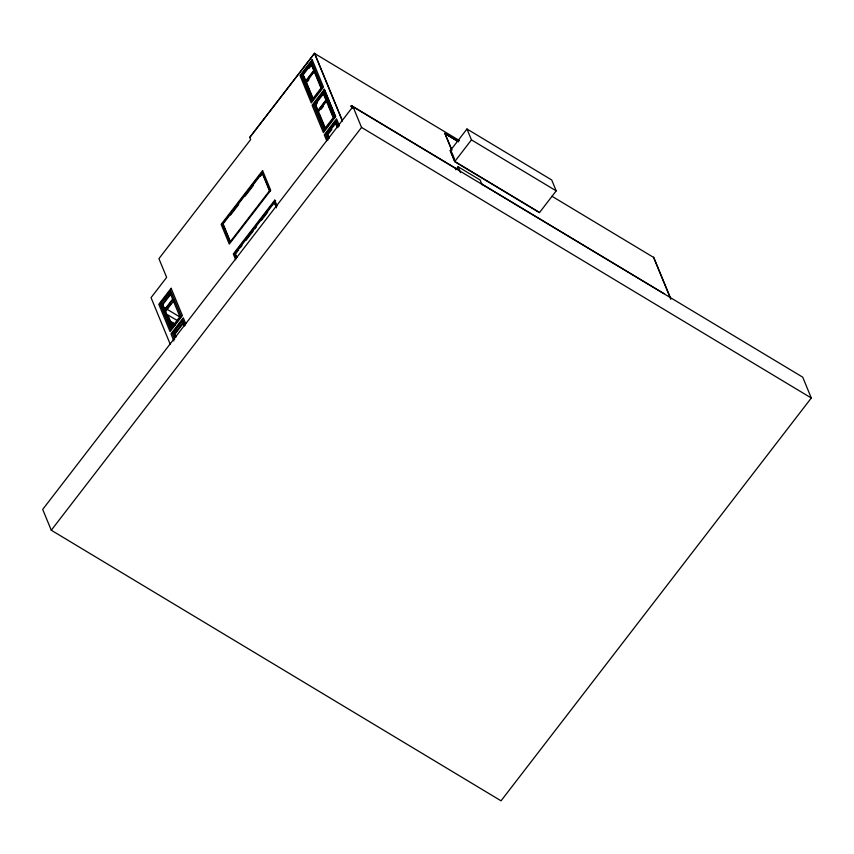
<?xml version="1.0" encoding="UTF-8"?>
<svg xmlns="http://www.w3.org/2000/svg" width="854" height="854" viewBox="0 0 854 854"><rect width="100%" height="100%" fill="white"/><g stroke="black" fill="none" stroke-linecap="round" stroke-linejoin="round"><path stroke-width="1.28" d="M249.688 137.569L314.507 53.418L459.495 140.632M302.369 74.661L310.899 63.591L313.76 70.53L305.23 81.61L302.369 74.661L303.629 75.419M309.052 68.373L311.379 65.352M305.369 81.963L313.909 70.882L321.029 88.154L312.489 99.235L305.369 81.963L306.629 82.71L312.799 97.687M314.389 70.914L305.86 81.984L302.999 75.045L311.529 63.965L313.909 69.75M314.528 71.256L305.999 82.336L312.649 98.456M307.408 81.706L308.956 79.689M171.131 288.278L158.791 304.291L170.063 331.64L182.404 315.617L171.131 288.278M161.246 303.245L169.775 292.164L172.636 299.113L164.107 310.183L161.246 303.245L162.495 303.992L165.366 310.941L170.789 303.896M261.943 172.508L269.49 190.816L229.929 242.184L222.382 223.876L261.943 172.508L262.883 173.074L260.459 176.212M262.413 172.786L222.851 224.154L230.399 242.472M165.281 299.327L166.882 297.245M168.484 295.164L170.085 293.082M230.591 215.005L238.661 204.522M245.119 196.132L253.19 185.649M162.495 303.992L171.024 292.922M317.346 102.95L315.799 104.967L318.19 110.753M162.367 305.177L171.174 293.744M317.41 111.148L325.94 100.078L323.079 93.129L314.55 104.209L317.41 111.148L318.659 111.906M317.549 111.5L326.079 100.42L333.199 117.703L324.669 128.773L317.549 111.5L318.809 112.258M164.32 310.707L172.85 299.637L179.895 316.738L171.366 327.808L164.32 310.707L165.58 311.464L172.124 327.338M325.79 101.466L318.03 111.532L315.169 104.583L323.709 93.513L325.609 98.135M321.136 109.237L323.463 106.216M165.58 311.464L174.109 300.384M326.079 128.143L327.626 126.136M275.682 200.743L274.742 200.167L233.291 253.98L235.683 259.776M175.38 337.351L173.469 332.718L181.998 321.648L183.909 326.271M236.398 258.025L234.519 253.457L274.091 202.088L275.031 202.654M328.63 138.38L326.719 133.747L335.248 122.677L337.159 127.299M174.301 332.964L175.903 330.882M335.878 123.051L327.349 134.131L328.779 137.601M236.878 257.449L235.458 254.022L238.693 249.827M240.305 247.735L241.917 245.632M245.963 240.39L253.222 230.964M254.844 228.861L256.456 226.769M261.303 220.471L267.761 212.091M176.159 336.946L174.728 333.476L183.258 322.396M328.758 133.502L331.854 129.466M174.59 334.661L183.397 323.218M350.748 106.483L351.453 105.565L457.509 169.37M51.283 530.238L361.541 127.427L352.958 106.59L42.7 509.411L51.283 530.238L501.042 800.817L811.3 398.007L802.717 377.169L351.368 105.8L352.307 108.074M450.336 150.592L466.967 128.997L551.727 179.991L556.21 190.869L539.579 212.465L454.819 161.47L450.336 150.592L451.499 151.297M454.819 161.47L471.451 139.875L466.967 128.997M455.737 169.797L458.096 166.743L480.119 179.991L482.062 184.72M458.384 141.561L444.838 133.405L458.417 141.636L444.838 133.405L451.745 150.176M471.451 139.875L556.21 190.869M551.962 196.26L653.566 257.385L670.732 299.049M458.502 141.412L444.955 133.267L451.83 149.952M451.424 151.521L450.25 150.816L454.734 161.694L539.493 212.689M481.453 183.781L663.921 293.552M361.541 127.427L811.3 398.007M326.719 133.747L327.979 134.505L329.409 137.974M269.49 190.816L270.43 191.392M222.382 223.876L223.321 224.442L230.367 241.533M234.519 253.457L235.458 254.022M162.207 306.351L179.297 316.631M177.013 320.399L167.886 314.912L173.052 327.445M169.786 320.923L175.369 324.274M169.626 321.147L174.974 324.36M170.619 322.406L175.166 325.15M169.989 322.705L172.134 323.986M173.469 332.718L174.728 333.476M653.652 257.161L670.849 298.879M458.096 166.743L460.53 172.657M451.862 152.61L454.552 159.122M351.453 105.565L352.392 107.85M342.422 120.713L314.592 53.183L249.763 137.345L250.67 139.544L158.929 258.655L166.647 277.39L151.041 297.662L170.256 344.279M314.507 53.407L342.337 120.948M339.497 125.976L336.561 118.845L324.274 134.804L326.719 140.75M324.306 89.531L335.569 116.87M338.333 126.659L335.91 120.756L325.491 134.27L327.925 140.173M315.009 72.409L321.648 88.538M327.658 103.11L326.708 100.804L318.179 111.874L324.819 128.004M328.609 105.405L333.359 116.923M336.359 124.214L337.789 127.684M304.099 76.582L306.01 81.205M319.279 113.411L324.979 127.225M301.206 74.992L311.934 101.018M274.742 200.167L277.134 205.974M262.915 174.013L269.96 191.104M276.44 206.935L274.561 202.366L234.989 253.745L236.398 257.171M274.091 202.088L276.44 207.8M185.756 323.762L183.311 317.816L170.971 333.839L173.906 340.97M185.083 325.63L182.649 319.727L172.241 333.241L174.675 339.145M162.847 306.362L163.819 308.721M165.281 312.254L169.167 321.702M170.149 324.061L171.601 327.594M312.18 59.684L299.989 75.515L311.283 102.939L323.474 87.108L312.18 59.684M311.529 61.605L301.142 75.195L311.838 101.146L322.246 87.631L311.529 61.605M324.392 89.307L312.094 105.255L323.367 132.605L335.654 116.646L324.381 89.307M170.426 290.253L160.018 303.768L170.715 329.719L181.123 316.204L170.426 290.253M262.594 170.587L221.154 224.399L229.278 244.105L270.718 190.293L262.594 170.587M323.73 91.218L313.322 104.732L324.018 130.694L334.426 117.169L323.73 91.218"/></g></svg>
